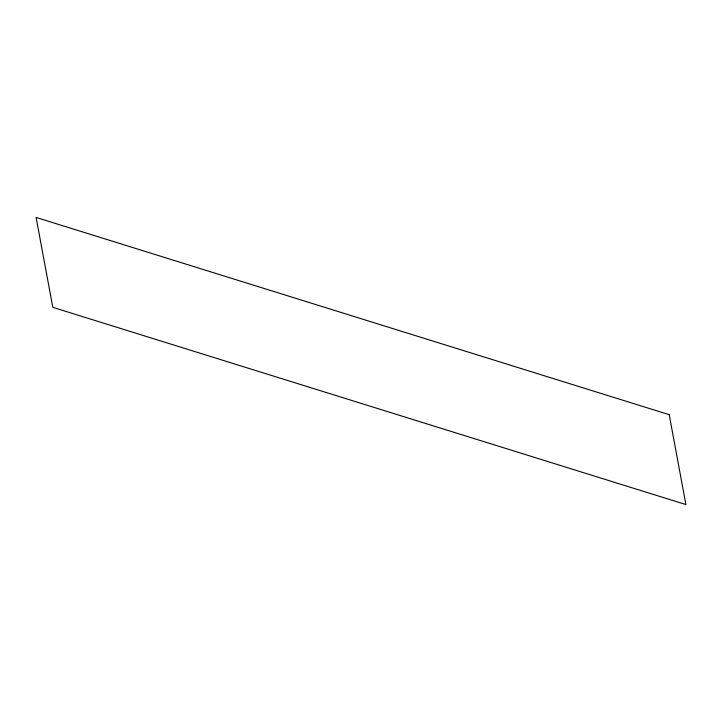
<?xml version="1.0" encoding="UTF-8"?>
<svg xmlns="http://www.w3.org/2000/svg" width="722" height="722" viewBox="0 0 722 722"><rect width="100%" height="100%" fill="white"/><g stroke="black" fill="none" stroke-linecap="round" stroke-linejoin="round"><path stroke-width="1.08" d="M669.195 414.672L36.1 217.439L52.805 307.328L685.9 504.561L669.195 414.672"/></g></svg>
